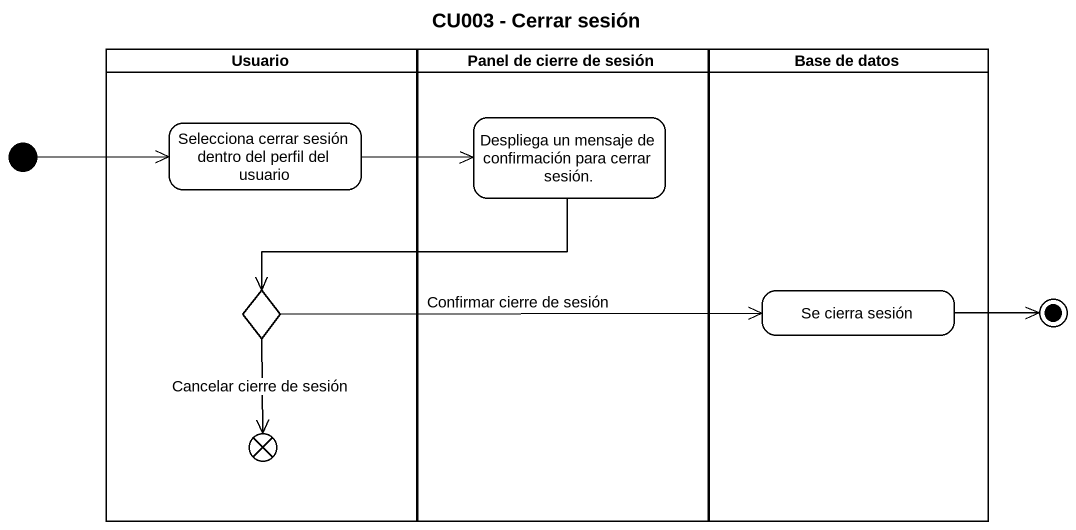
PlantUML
@startuml
title CU003 - Cerrar sesión
hide empty description
state Usuario <<partition>> {
  state "Selecciona cerrar sesión dentro del perfil del usuario" as Selecciona_cerrar_sesión
  state choice1 <<choice>>
  state flowfinal1 <<end>>
}
state "Panel de cierre de sesión" as Panel_de_cierre_de_sesión <<partition>> {
  state "Despliega un mensaje de confirmación para cerrar sesión." as Despliega_un_mensaje_de
}
state "Base de datos" as Base_de_datos <<partition>> {
  state "Se cierra sesión" as Se_cierra_sesión
}
state initial1 <<start>>
state final1 <<end>>
initial1 -right-> Selecciona_cerrar_sesión
Selecciona_cerrar_sesión -right-> Despliega_un_mensaje_de
Despliega_un_mensaje_de -left-> choice1
choice1 -right-> Se_cierra_sesión : Confirmar cierre de sesión
choice1 --> flowfinal1 : Cancelar cierre de sesión
Se_cierra_sesión -right-> final1
@enduml
